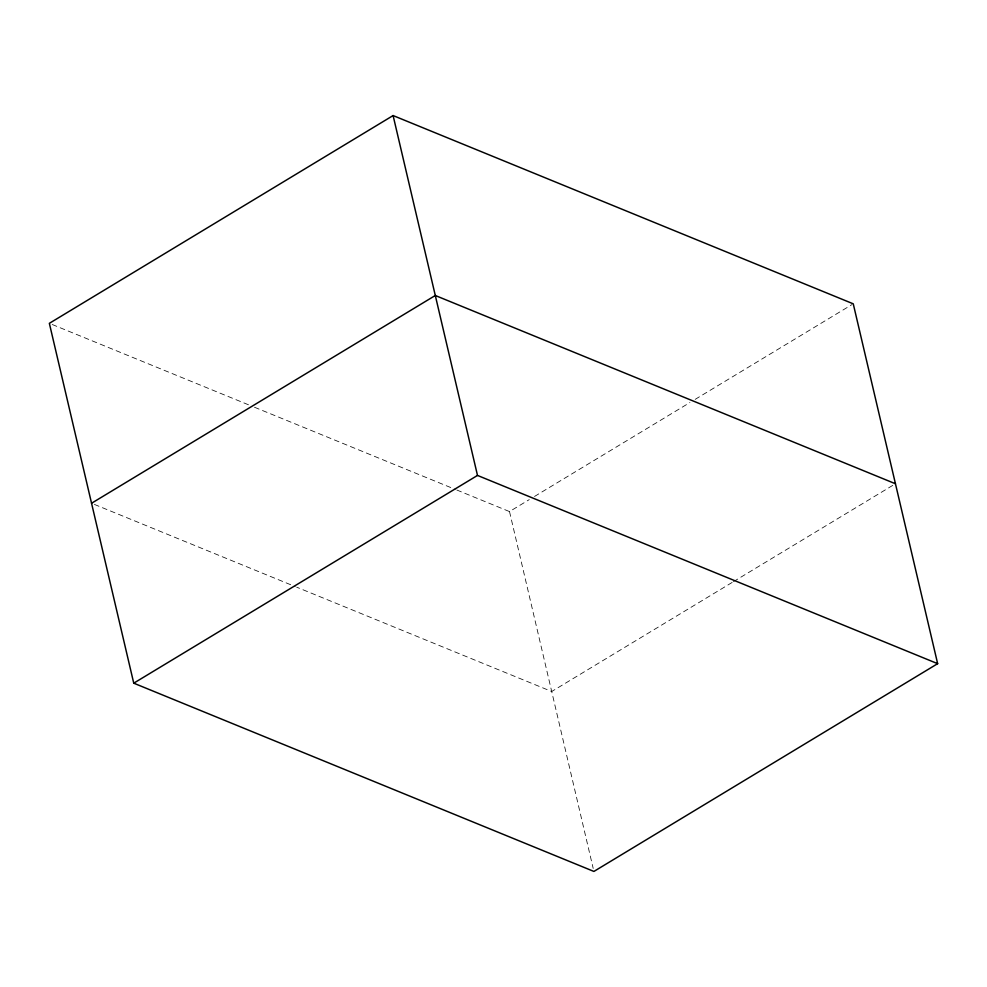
<?xml version="1.0" encoding="UTF-8"?>
<svg xmlns="http://www.w3.org/2000/svg" width="987" height="987" viewBox="0 0 987 987"><rect width="100%" height="100%" fill="white"/><g stroke="black" fill="none" stroke-linecap="round" stroke-linejoin="round"><path stroke-width="0.74" stroke-dasharray="4.93 3.7" d="M456.796 490.008L509.502 511.574L529.254 499.632M534.522 496.449L689.938 402.523M695.206 399.34L851.929 304.613M732.132 582.453L551.708 691.505L296.692 587.179M733.452 581.651L892.816 485.345M52.2 324.489L248.798 404.917M254.498 407.249L455.365 489.429M94.407 504.419L295.273 586.599M509.502 511.574L593.199 868.424"/><path stroke-width="1.48" d="M393.097 115.565L49.35 323.329L133.751 683.177L593.903 871.435L937.65 663.671L853.249 303.823L393.097 115.565L477.498 475.426L937.65 663.671M91.557 503.247L435.292 295.495L895.443 483.753M133.751 683.177L477.498 475.426"/></g></svg>
